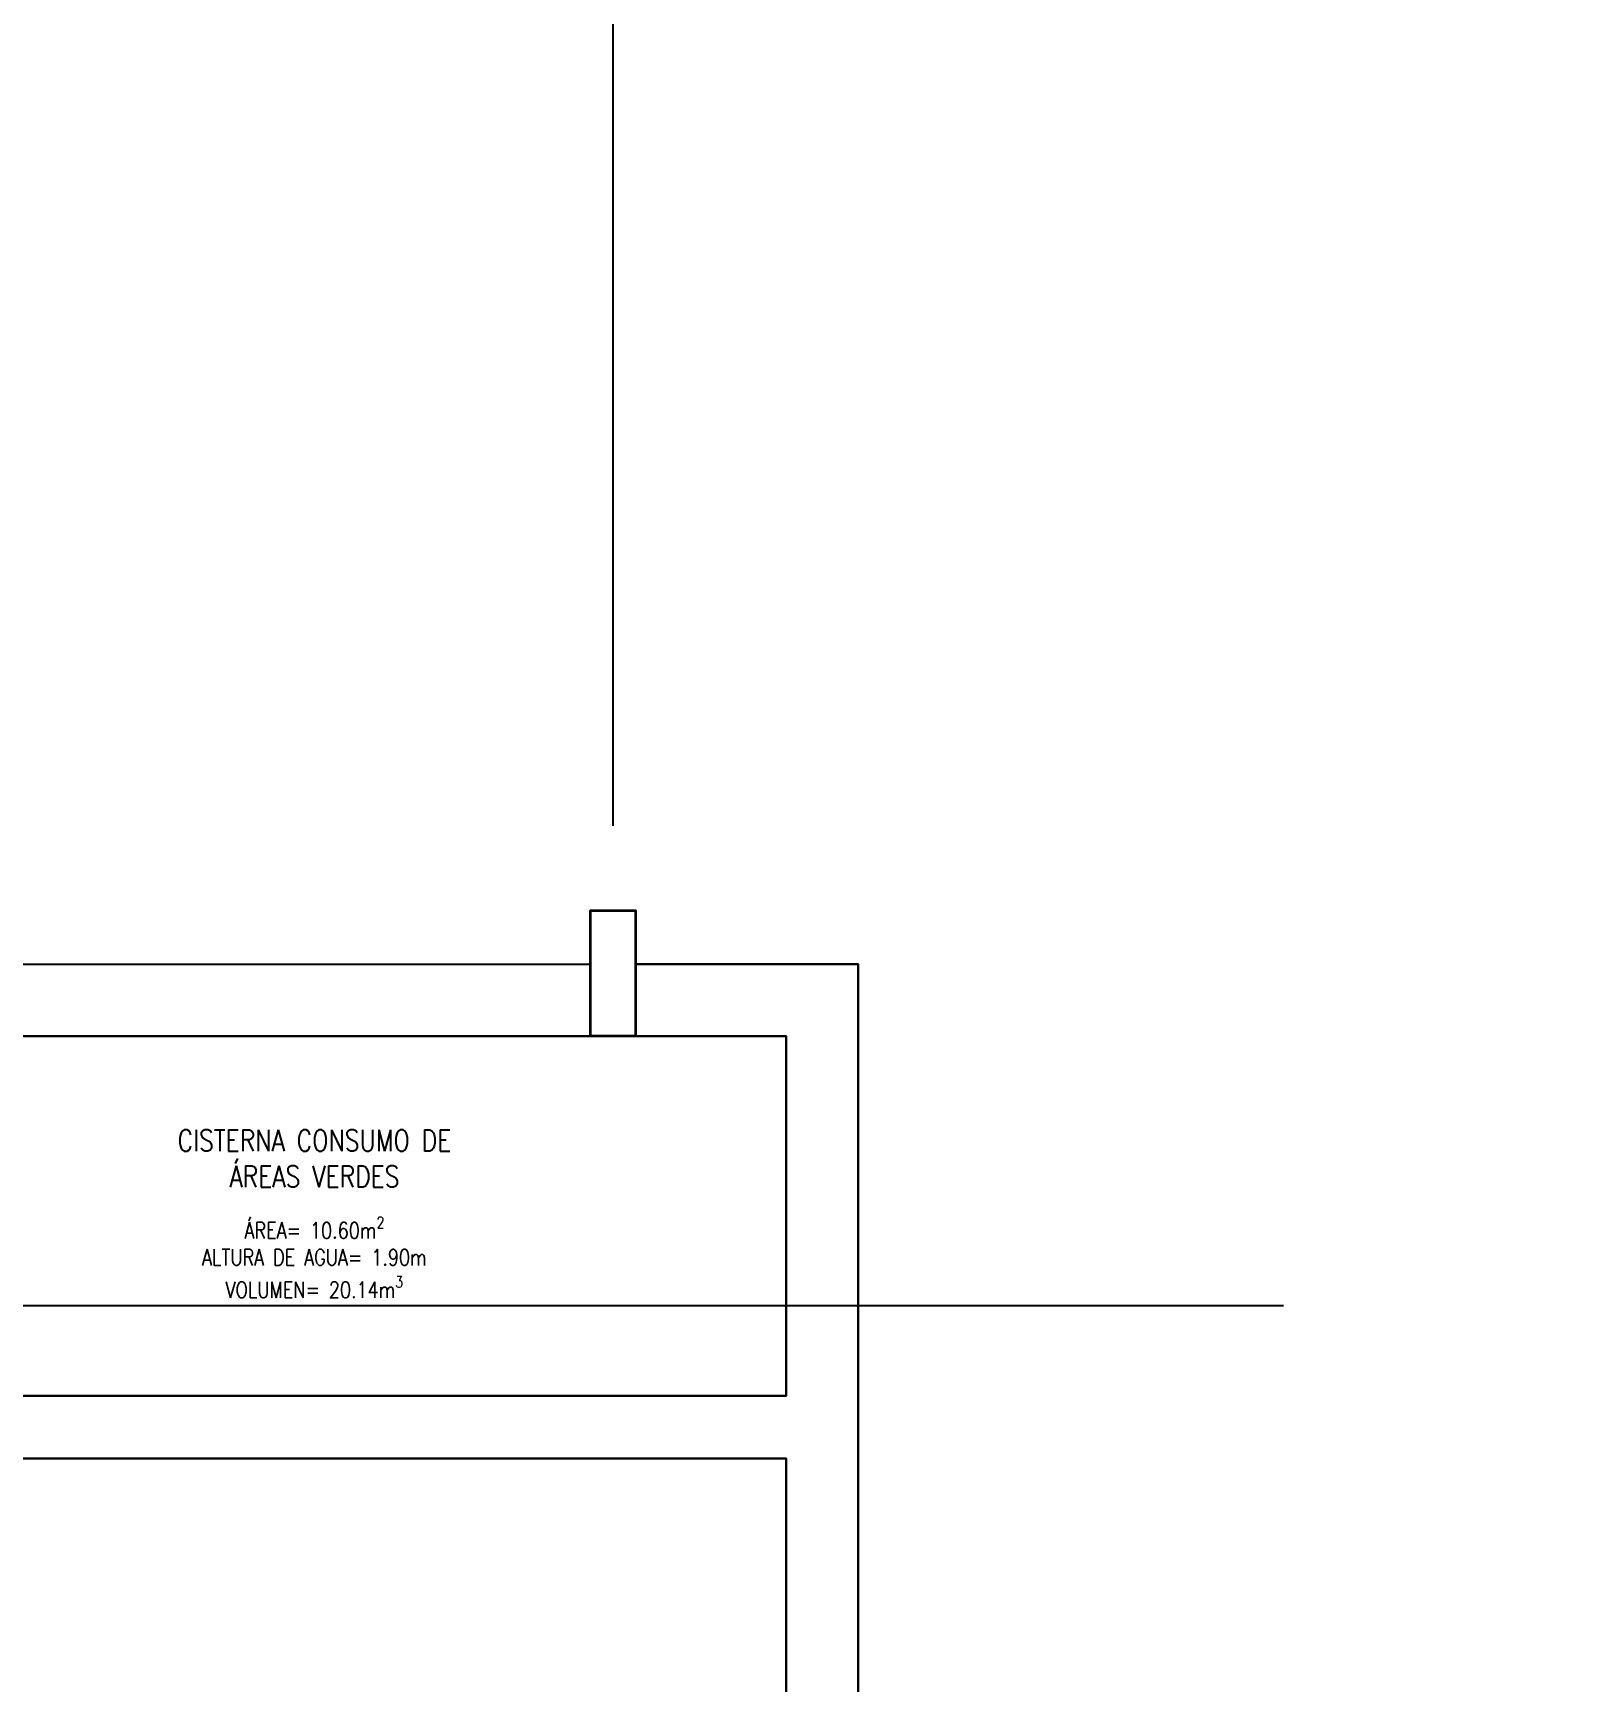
# Model space of a CAD drawing. Extents: x 226317 to 226469, y 8188101 to 8188260.
# Drawn here: x 226399.84 to 226408.37, y 8188239.31 to 8188248.49 of the extents above; entities that cross this region are included whole.
import ezdxf

# ---------------------------------------------------------------- set-up
doc = ezdxf.new("R2010")
doc.units = 0
doc.header["$LTSCALE"] = 15
for name, pattern in [('CENTER', [2, 1.25, -0.25, 0.25, -0.25]), ('HIDDEN2', [0.1875, 0.125, -0.0625]), ('PHANTOM', [2.5, 1.25, -0.25, 0.25, -0.25, 0.25, -0.25]), ('PHANTOM2', [1.25, 0.625, -0.125, 0.125, -0.125, 0.125, -0.125])]:
    doc.linetypes.add(name, pattern=pattern)
doc.layers.get('0').update_dxf_attribs({"color": 250})
for name, color, linetype in [('A-EJES', 250, 'PHANTOM'), ('A-PROYECCIONES', 250, 'HIDDEN2'), ('A-TEXTO-AMBIENTES', 252, 'Continuous'), ('A-TEXTO-INDICACIONES', 250, 'Continuous'), ('A_50_CortesElev', 250, 'CENTER')]:
    doc.layers.add(name, color=color, linetype=linetype)
doc.layers.add('A-ESTRUCTURA-PLACAS', color=252, linetype='Continuous', lineweight=35)
doc.layers.add('A-MUROS', color=252, linetype='Continuous', lineweight=30)
doc.styles.add('ROMANS', font='romans.shx', dxfattribs={"width": 0.8})

# ---------------------------------------------------------------- blocks, each defined once
blk = doc.blocks.new('EJES 1P')
at = {"layer": 'A-EJES', "linetype": 'PHANTOM2'}
blk.add_lwpolyline([(55.9943, 5.3453), (55.9943, -4.1582)], dxfattribs=at)
blk = doc.blocks.new('Cortes-Elev.')
at = {"layer": 'A_50_CortesElev', "linetype": 'CENTER', "ltscale": 0.5}
blk.add_lwpolyline([(103.9309, 28.3545), (-19.0944, 28.3545)], dxfattribs=at)

msp = doc.modelspace()

# ---------------------------------------------------------------- linework, layer by layer
at = {"transparency": 33554559}
msp.add_lwpolyline([(226404.0271, 8188236.735), (226404.0271, 8188240.56), (226396.0775, 8188240.56), (226396.0775, 8188236.735)], close=True, dxfattribs=at)
at = {"layer": 'A-ESTRUCTURA-PLACAS'}
msp.add_lwpolyline([(226402.9371, 8188243.6096), (226403.1871, 8188243.6096), (226403.1871, 8188242.9096), (226402.9371, 8188242.9096)], close=True, dxfattribs=at)
at = {"layer": 'A-MUROS'}
for points in [[(226396.0275, 8188248.3096), (226391.6515, 8188248.3096), (226391.6521, 8188243.31), (226388.7671, 8188243.3096), (226388.7671, 8188243.6096), (226388.2171, 8188243.6096), (226388.2171, 8188243.3098), (226381.2571, 8188243.3096), (226381.2571, 8188243.6096), (226381.0071, 8188243.6096), (226381.0071, 8188243.3096), (226376.6371, 8188243.3096), (226376.6371, 8188231.6596), (226404.4271, 8188231.66), (226404.4271, 8188243.31), (226403.1871, 8188243.31), (226403.1871, 8188243.61), (226402.9371, 8188243.6096), (226402.9371, 8188243.31), (226396.0271, 8188243.3096)], [(226398.7271, 8188242.91), (226404.0271, 8188242.91), (226404.0271, 8188240.91), (226398.7271, 8188240.91)], [(226404.0271, 8188240.56), (226404.0271, 8188232.0596), (226396.0776, 8188232.0596), (226396.0775, 8188240.56)]]:
    msp.add_lwpolyline(points, close=True, dxfattribs=at)

# ---------------------------------------------------------------- block references
at = {"layer": 'A-PROYECCIONES'}
msp.add_blockref('EJES 1P', (226347.0678, 8188248.1096), dxfattribs=at)
at = {"layer": 'A_50_CortesElev'}
msp.add_blockref('Cortes-Elev.', (226362.8621, 8188213.0552), dxfattribs=at)

# ---------------------------------------------------------------- texts
at = {"layer": 'A-TEXTO-AMBIENTES', "insert": (226401.4013, 8188242.2297), "char_height": 0.12, "width": 2.01632, "attachment_point": 5, "style": 'ROMANS'}
msp.add_mtext('CISTERNA CONSUMO DE ÁREAS VERDES', dxfattribs=at)
at = {"layer": 'A-TEXTO-INDICACIONES', "insert": (226401.4013, 8188241.6797), "char_height": 0.09, "width": 1.518951, "attachment_point": 5, "style": 'ROMANS'}
msp.add_mtext('\\A1;ÁREA= 10.60m{\\H0.7x;\\S2^ ;}\\PALTURA DE AGUA= 1.90m\\PVOLUMEN= 20.14m{\\H0.7x;\\S3^ ;}', dxfattribs=at)

doc.saveas('drawing.dxf')
